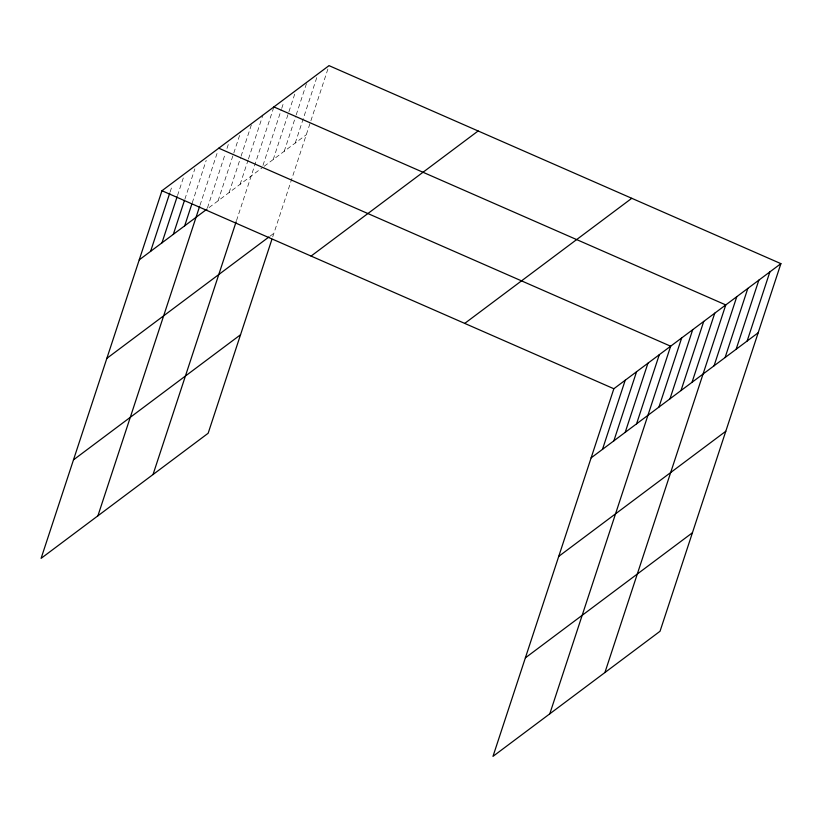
<?xml version="1.0" encoding="UTF-8"?>
<svg xmlns="http://www.w3.org/2000/svg" width="822" height="822" viewBox="0 0 822 822"><rect width="100%" height="100%" fill="white"/><g stroke="black" fill="none" stroke-linecap="round" stroke-linejoin="round"><path stroke-width="0.62" stroke-dasharray="4.11 3.08" d="M170.133 191.927L172.137 185.864M177.511 195.554L183.892 176.144M184.878 199.171L194.855 168.849M192.256 202.787L206.209 160.341M200.023 205.202L217.964 150.621M207.463 207.853L225.403 153.282M226.995 148.433L228.598 143.583M218.087 200.815L240.815 131.684M229.112 192.554L240.671 157.382M241.072 156.17L251.84 123.434M240.137 184.303L248.11 160.043M248.511 158.831L262.865 115.172M236.51 220.604L273.89 106.922M262.989 165.356L281.33 109.573M281.73 108.36L283.724 102.298M273.212 159.53L295.54 91.612M284.237 151.269L295.797 116.108M296.197 114.895L306.565 83.361M295.262 143.018L317.59 75.1M272.709 236.89L329.016 65.637M209.065 207.565L262.187 167.78M264.191 166.28L306.287 134.757M269.893 236.263L273.901 233.263"/><path stroke-width="1.23" d="M780.9 263.646L613.849 388.744L492.984 756.363L660.035 631.265L780.9 263.646L329.016 65.637L161.965 190.735L41.1 558.354L208.151 433.256L271.918 239.305M150.601 251.357L169.743 193.139M161.965 242.85L177.11 196.766M173.319 234.342L184.488 200.383M184.683 225.834L191.855 204M97.9 515.826L199.623 206.414M153.026 474.541L236.13 221.776M602.485 449.357L625.213 380.237M613.849 440.849L636.567 371.729M625.203 432.351L647.931 363.221M636.567 423.844L659.285 354.714M549.784 713.835L670.649 346.206L218.765 148.196M658.946 407.075L681.674 337.955M669.971 398.824L692.699 329.694M680.996 390.563L703.724 321.433M692.021 382.302L714.75 313.182M604.91 672.55L725.775 304.921L273.89 106.922M714.071 365.79L736.8 296.67M725.096 357.539L747.825 288.409M736.122 349.278L758.85 280.158M747.147 341.027L769.875 271.897M139.247 259.855L207.062 209.065M106.86 358.361L268.886 237.013M311.086 256.074L478.137 130.975M73.487 459.858L240.538 334.749M464.728 323.395L631.779 198.297M591.131 457.864L758.172 332.766M558.744 556.371L725.785 431.273M525.371 657.857L692.422 532.759M161.965 190.735L613.849 388.744"/></g></svg>
